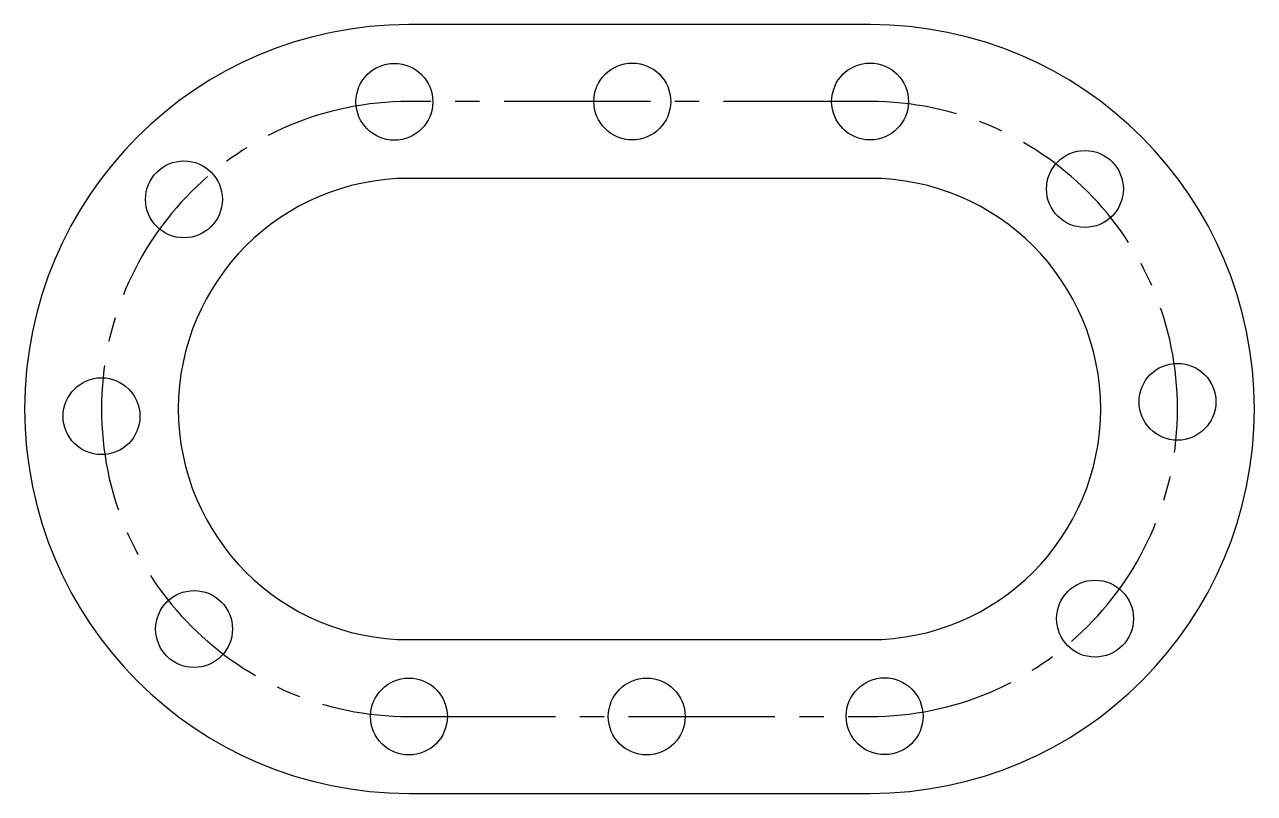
# Model space of a CAD drawing. Header units: millimetres. Extents: x 0 to 160, y 30 to 130.
import ezdxf

# ---------------------------------------------------------------- set-up
doc = ezdxf.new("R2010")
doc.units = ezdxf.units.MM
doc.linetypes.add('CENTER2', pattern=[28.575, 19.05, -3.175, 3.175, -3.175])
doc.layers.add('CenterLine', color=7, linetype='CENTER2')

# ---------------------------------------------------------------- blocks, each defined once
blk = doc.blocks.new('*U1')
blk.add_circle((0, 0), 5)
blk = doc.blocks.new('*U2')
at = {"color": 0, "linetype": 'ByBlock', "lineweight": -2, "transparency": 16777216}
for p, rotation in [((48.11, 119.96), 182.7042204869174), ((79.06, 120), 180), ((110, 120), 180), ((137.95, 108.62), 135.6760551217293), ((20.73, 107.27), 227.028165365188), ((149.99, 80.94), 91.35211024345878), ((10.01, 79.06), 271.3521102434586), ((139.27, 52.73), 47.02816536518816), ((22.05, 51.38), 315.6760551217291), ((111.89, 40.04), 2.704220486917583)]:
    blk.add_blockref('*U1', p, dxfattribs=dict(at, rotation=rotation))
for p in [(50, 40), (80.94, 40)]:
    blk.add_blockref('*U1', p, dxfattribs=at)

msp = doc.modelspace()

# ---------------------------------------------------------------- linework, layer by layer
for points in [[(50, 30), (110, 30, 1), (110, 130), (50, 130, 1)], [(50, 50), (110, 50, 1), (110, 110), (50, 110, 1)]]:
    msp.add_lwpolyline(points, format="xyb", close=True)
at = {"layer": 'CenterLine'}
msp.add_lwpolyline([(50, 40), (110, 40, 1), (110, 120), (50, 120, 1)], format="xyb", close=True, dxfattribs=at)

# ---------------------------------------------------------------- block references
msp.add_blockref('*U2', (0, 0))

doc.saveas('drawing.dxf')
